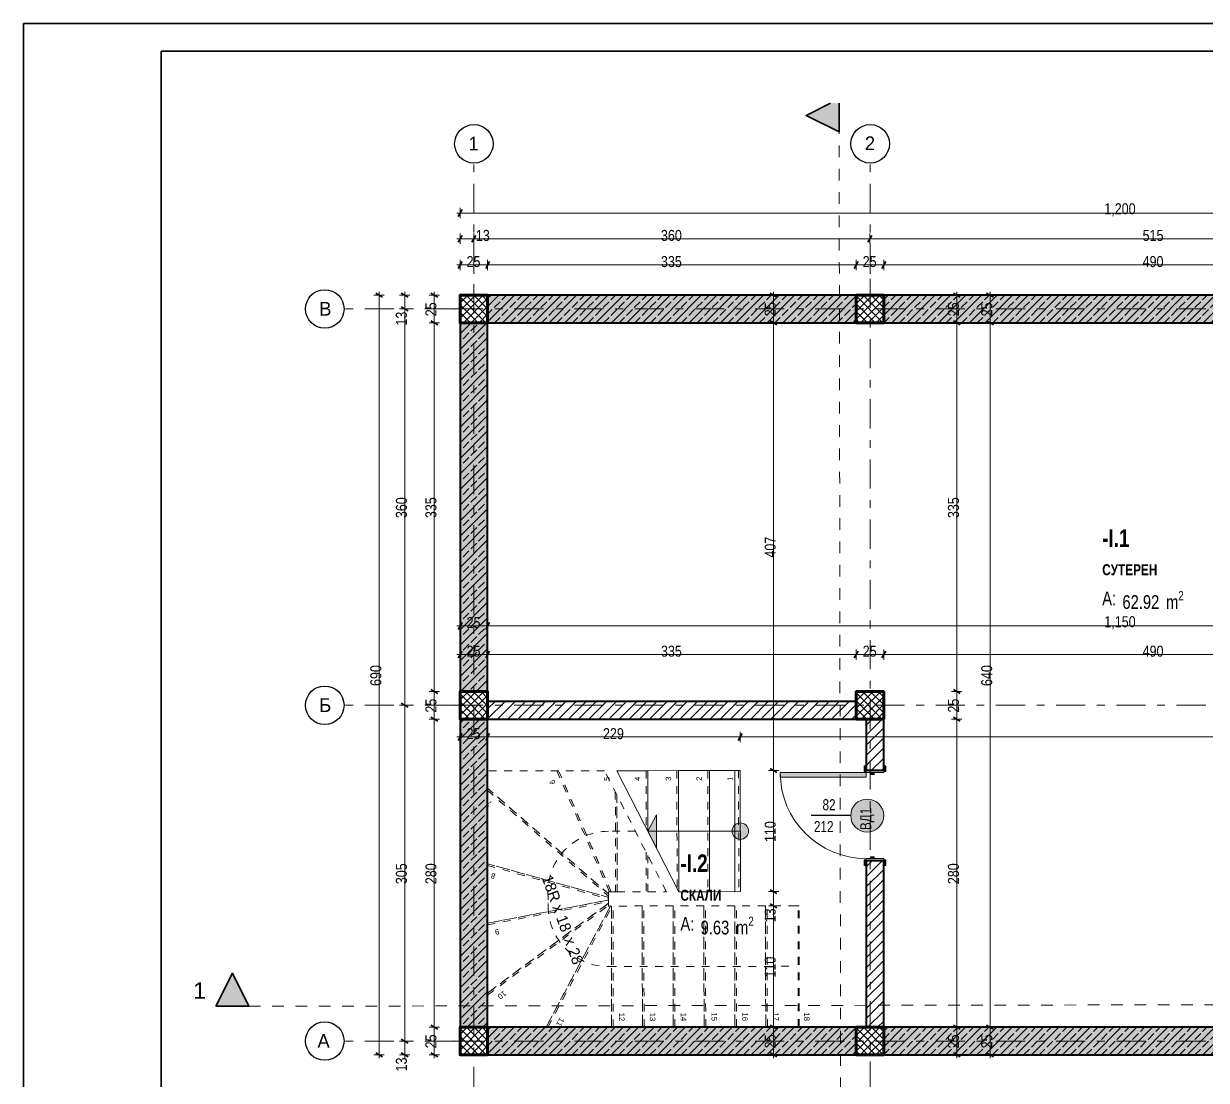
# Model space of a CAD drawing. Header units: millimetres. Extents: x -428 to 1070, y 0 to 420.
# Drawn here: x 0 to 214.8, y 105 to 297 of the extents above; entities that cross this region are included whole.
import ezdxf

# ---------------------------------------------------------------- set-up
doc = ezdxf.new("R2010")
doc.units = ezdxf.units.MM
doc.header["$MEASUREMENT"] = 0
doc.set_wipeout_variables(frame=1)
for name, pattern in [('- Двойно прекъснати линии', [10.936111, 5.291667, -2.116667, 1.411111, -2.116667]), ('- Прекъснати линия', [4.233333, 2.116667, -2.116667]), ('Small Dashed', [2.822222, 1.411111, -1.411111]), ('Wipeout_Contour', [1000, 0, -1000])]:
    doc.linetypes.add(name, pattern=pattern)
for name, color, linetype, lineweight, true_color in [('1', 7, 'Continuous', 13, 0x2b2b2b), ('11', 7, 'Continuous', 18, 0x3b3b3b), ('168', 7, 'Continuous', 15, 0x5e5e5e), ('184', 7, 'Continuous', 0, 0xe8e8e8), ('188', 7, 'Continuous', 0, 0xe8e8e8), ('25', 7, 'Continuous', 35, 0x1b1b1b), ('3', 7, 'Continuous', 18, 0x7c7c7c), ('45', 7, 'Continuous', 35, 0x404040), ('46', 7, 'Continuous', 35, 0x4e4e4e), ('5', 7, 'Continuous', 25, 0x4e4e4e), ('71', 7, 'Continuous', 20, 0x3b3b3b), ('85', 7, 'Continuous', 20, 0x404040), ('89', 7, 'Continuous', 20, 0x111111), ('91', 7, 'Continuous', 13, 0x3b3b3b)]:
    doc.layers.add(name, color=color, linetype=linetype, lineweight=lineweight, true_color=true_color)
for name, color, linetype, lineweight in [('101', 253, 'Continuous', 15), ('18', 9, 'Continuous', 15), ('2', 8, 'Continuous', 15), ('27', 7, 'Continuous', 40), ('41', 7, 'Continuous', 35), ('47', 7, 'Continuous', 60), ('7', 7, 'Continuous', 25)]:
    doc.layers.add(name, color=color, linetype=linetype, lineweight=lineweight)
doc.styles.add('GENERATED_STYLE_3', font='arial.ttf')
doc.styles.add('GENERATED_STYLE_4', font='GOTHIC.TTF')
doc.styles.add('GENERATED_STYLE_5', font='GOTHICB.TTF')
doc.styles.add('GENERATED_STYLE_6', font='GOTHIC.TTF')
pattern_1 = [(45, (-1057.9164, 149.9544), (-1.4142136, 1.4142136), []), (45, (-1058.6235, 150.6615), (-1.4142136, 1.4142136), [1.5, -0.5])]
pattern_2 = [(45, (-1057.9164, 149.9544), (-0.9192388, 0.9192388), [])]
pattern_3 = [(45, (-1057.9164, 149.9544), (-0.7071068, 0.7071068), []), (135, (-1057.9164, 149.9544), (0.7071068, 0.7071068), [])]

msp = doc.modelspace()

# ---------------------------------------------------------------- hatches: boundary and pattern name
at = {"layer": '1', "linetype": 'Continuous', "lineweight": 13}
h = msp.add_hatch(dxfattribs=at)
h.set_pattern_fill('1_СТОМАНОБЕТОН_0001', color=256, style=0, pattern_type=2)
h.set_pattern_definition(pattern_1)
h.paths.add_polyline_path([(151.24, 247.67), (84.29, 247.67), (84.29, 242.67), (151.24, 242.67)])
h = msp.add_hatch(dxfattribs=at)
h.set_pattern_fill('1_СТОМАНОБЕТОН_0001', color=256, style=0, pattern_type=2)
h.set_pattern_definition(pattern_1)
h.paths.add_polyline_path([(156.24, 247.67), (156.24, 242.67), (254.29, 242.67), (254.29, 247.67)])
h = msp.add_hatch(dxfattribs=at)
h.set_pattern_fill('1_СТОМАНОБЕТОН_0001', color=256, style=0, pattern_type=2)
h.set_pattern_definition(pattern_1)
h.paths.add_polyline_path([(79.29, 175.67), (84.29, 175.67), (84.29, 242.67), (79.29, 242.67)])
h = msp.add_hatch(dxfattribs=at)
h.set_pattern_fill('1_СТОМАНОБЕТОН_0001', color=256, style=0, pattern_type=2)
h.set_pattern_definition(pattern_1)
h.paths.add_polyline_path([(84.29, 170.67), (79.29, 170.67), (79.29, 114.67), (84.29, 114.67)])
h = msp.add_hatch(dxfattribs=at)
h.set_pattern_fill('1_СТОМАНОБЕТОН_0001', color=256, style=0, pattern_type=2)
h.set_pattern_definition(pattern_1)
h.paths.add_polyline_path([(84.29, 109.67), (151.24, 109.67), (151.24, 114.67), (84.29, 114.67)])
h = msp.add_hatch(dxfattribs=at)
h.set_pattern_fill('1_СТОМАНОБЕТОН_0001', color=256, style=0, pattern_type=2)
h.set_pattern_definition(pattern_1)
h.paths.add_polyline_path([(156.24, 109.67), (254.29, 109.67), (254.29, 114.67), (156.24, 114.67)])
at = {"layer": '18', "linetype": 'Continuous', "lineweight": 15}
for points in [[(151.24, 247.67), (84.29, 247.67), (84.29, 242.67), (151.24, 242.67)], [(156.24, 247.67), (156.24, 242.67), (254.29, 242.67), (254.29, 247.67)], [(79.29, 175.67), (84.29, 175.67), (84.29, 242.67), (79.29, 242.67)], [(84.29, 170.67), (79.29, 170.67), (79.29, 114.67), (84.29, 114.67)], [(84.29, 109.67), (151.24, 109.67), (151.24, 114.67), (84.29, 114.67)], [(156.24, 109.67), (254.29, 109.67), (254.29, 114.67), (156.24, 114.67)]]:
    msp.add_hatch(color=256, dxfattribs=at).paths.add_polyline_path(points)
at = {"layer": '188', "linetype": 'Continuous', "lineweight": 0}
msp.add_hatch(color=256, dxfattribs=at).paths.add_polyline_path([(153.24, 150.13, 1), (153.24, 156.13, 1)])
at = {"layer": '25', "linetype": 'Continuous', "lineweight": 35}
for points in [[(146.58, 282.56), (142.14, 280.33), (148.14, 277.34), (148.13, 282.56)], [(34.92, 118.48), (40.92, 118.49), (37.91, 124.49)]]:
    msp.add_hatch(color=256, dxfattribs=at).paths.add_polyline_path(points)
at = {"layer": '71', "linetype": 'Continuous', "lineweight": 20}
for points in [[(113.39, 150.29), (114.99, 147.29), (114.98, 153.29)], [(130.19, 151.81, 1), (130.19, 148.81, 1)]]:
    msp.add_hatch(color=256, dxfattribs=at).paths.add_polyline_path(points)

# ---------------------------------------------------------------- linework, layer by layer
at = {"layer": '1', "linetype": '- Двойно прекъснати линии', "lineweight": 13}
for p, q in [((81.79, 251.67), (81.79, 271.67)), ((153.78, 251.67), (153.78, 271.67)), ((78.2, 245.17), (58.2, 245.17)), ((78.2, 173.17), (58.2, 173.17)), ((78.2, 112.17), (58.2, 112.17))]:
    msp.add_line(p, q, dxfattribs=at)
for p in [(81.79, 251.67), (81.79, 251.67), (153.78, 251.67), (153.78, 251.67), (78.2, 245.17), (78.2, 245.17), (78.2, 173.17), (78.2, 173.17), (78.2, 112.17), (78.2, 112.17)]:
    msp.add_point(p, dxfattribs=at)
at = {"layer": '101', "linetype": 'Continuous', "lineweight": 15}
for p, q in [((137.44, 160.13), (137.44, 160.93)), ((153.04, 160.13), (137.44, 160.13))]:
    msp.add_line(p, q, dxfattribs=at)
at = {"layer": '11', "linetype": 'Continuous', "lineweight": 18}
for p, q in [((113.37, 161.29), (107.77, 161.28)), ((119.01, 139.3), (107.77, 161.28)), ((118.97, 161.3), (113.37, 161.29)), ((113.37, 161.29), (113.39, 150.29)), ((113.39, 150.29), (113.37, 161.29)), ((124.57, 161.3), (118.97, 161.3)), ((118.97, 161.3), (119.01, 139.3)), ((119.01, 139.3), (118.97, 161.3)), ((130.17, 161.31), (124.57, 161.3)), ((124.57, 161.3), (124.61, 139.3)), ((124.61, 139.3), (124.57, 161.3)), ((130.21, 139.31), (130.17, 161.31)), ((124.59, 150.3), (113.39, 150.29)), ((130.19, 150.31), (124.59, 150.3)), ((119.01, 139.3), (124.61, 139.3)), ((124.61, 139.3), (130.21, 139.31))]:
    msp.add_line(p, q, dxfattribs=at)
at = {"layer": '11', "linetype": 'Continuous', "lineweight": 18, "flags": 128}
msp.add_lwpolyline([(113.39, 150.29), (114.99, 147.29), (114.98, 153.29)], close=True, dxfattribs=at)
msp.add_lwpolyline([(130.19, 151.81, 1), (130.19, 148.81, 1)], format="xyb", close=True, dxfattribs=at)
at = {"layer": '2', "linetype": 'Continuous', "lineweight": 15, "flags": 128}
msp.add_lwpolyline([(153.24, 150.13, 1), (153.24, 156.13, 1)], format="xyb", close=True, dxfattribs=at)
at = {"layer": '25', "linetype": 'Continuous', "lineweight": 35, "flags": 128}
msp.add_lwpolyline([(148.13, 282.56), (148.14, 277.34), (142.14, 280.33), (146.58, 282.56)], dxfattribs=at)
msp.add_lwpolyline([(34.92, 118.48), (40.92, 118.49), (37.91, 124.49)], close=True, dxfattribs=at)
at = {"layer": '27', "linetype": 'Continuous', "lineweight": 40, "flags": 128}
for points in [[(151.24, 247.67), (84.29, 247.67)], [(254.29, 247.67), (156.24, 247.67)], [(79.29, 242.67), (79.29, 175.67)], [(84.29, 175.67), (84.29, 242.67)], [(84.29, 242.67), (151.24, 242.67)], [(156.24, 242.67), (254.29, 242.67)], [(79.29, 170.67), (79.29, 114.67)], [(84.29, 114.67), (84.29, 170.67)], [(151.24, 114.67), (84.29, 114.67)], [(254.29, 114.67), (156.24, 114.67)], [(84.29, 109.67), (151.24, 109.67)], [(156.24, 109.67), (254.29, 109.67)]]:
    msp.add_lwpolyline(points, dxfattribs=at)
at = {"layer": '41', "color": 7, "linetype": 'Continuous', "lineweight": 35, "flags": 128}
for points in [[(420, 297), (0, 297), (0, 0), (420, 0)], [(415, 292), (25, 292), (25, 5), (415, 5)]]:
    msp.add_lwpolyline(points, close=True, dxfattribs=at)
at = {"layer": '45', "linetype": 'Continuous', "lineweight": 35}
for p, q in [((79.65, 263.22), (78.93, 261.97)), ((79.65, 258.54), (78.93, 257.29)), ((81.43, 257.29), (82.15, 258.54)), ((153.38, 257.29), (154.1, 258.54)), ((79.65, 253.79), (78.93, 252.54)), ((83.93, 252.54), (84.65, 253.79)), ((150.88, 252.54), (151.6, 253.79)), ((155.88, 252.54), (156.6, 253.79)), ((65.21, 247.3), (63.96, 248.03)), ((69.85, 247.3), (68.6, 248.03)), ((75.22, 247.3), (73.97, 248.03)), ((136.85, 247.3), (135.6, 248.03)), ((170.14, 247.3), (168.89, 248.03)), ((176.19, 247.3), (174.94, 248.03)), ((68.6, 245.53), (69.85, 244.8)), ((73.97, 243.03), (75.22, 242.3)), ((135.6, 243.03), (136.85, 242.3)), ((168.89, 243.03), (170.14, 242.3)), ((174.94, 243.03), (176.19, 242.3)), ((79.65, 188.21), (78.93, 186.96)), ((83.93, 186.96), (84.65, 188.21)), ((79.65, 183.01), (78.93, 181.76)), ((83.93, 181.76), (84.65, 183.01)), ((150.88, 181.76), (151.6, 183.01)), ((155.88, 181.76), (156.6, 183.01)), ((73.97, 176.03), (75.22, 175.3)), ((168.89, 176.03), (170.14, 175.3)), ((68.6, 173.53), (69.85, 172.8)), ((73.97, 171.03), (75.22, 170.3)), ((168.89, 171.03), (170.14, 170.3)), ((79.65, 168.03), (78.93, 166.78)), ((83.93, 166.78), (84.65, 168.03)), ((129.81, 166.78), (130.53, 168.03)), ((135.6, 161.67), (136.85, 160.95)), ((135.6, 139.67), (136.85, 138.95)), ((135.6, 137.11), (136.85, 136.38)), ((73.97, 115.03), (75.22, 114.3)), ((135.6, 115.03), (136.85, 114.3)), ((168.89, 115.03), (170.14, 114.3)), ((174.94, 115.03), (176.19, 114.3)), ((68.6, 112.53), (69.85, 111.8)), ((63.96, 110.03), (65.21, 109.3)), ((68.6, 110.03), (69.85, 109.3)), ((73.97, 110.03), (75.22, 109.3)), ((135.6, 110.03), (136.85, 109.3)), ((168.89, 110.03), (170.14, 109.3)), ((174.94, 110.03), (176.19, 109.3))]:
    msp.add_line(p, q, dxfattribs=at)
at = {"layer": '5', "linetype": 'Continuous', "lineweight": 25}
msp.add_line((150.24, 153.13), (143.04, 153.13), dxfattribs=at)
at = {"layer": '7', "linetype": 'Continuous', "lineweight": 25}
for centre in [(81.79, 275.17), (153.78, 275.17), (54.7, 245.17), (54.7, 173.17), (54.7, 112.17)]:
    msp.add_circle(centre, 3.5, dxfattribs=at)
at = {"layer": '85', "linetype": 'Continuous', "lineweight": 20}
for p, q in [((79.29, 262.6), (78.68, 262.6)), ((79.29, 263.54), (79.29, 261.66)), ((319.29, 262.6), (79.29, 262.6)), ((79.29, 257.92), (78.68, 257.92)), ((79.29, 258.85), (79.29, 256.98)), ((81.79, 257.92), (79.29, 257.92)), ((81.79, 258.85), (81.79, 256.98)), ((153.74, 257.92), (81.79, 257.92)), ((153.74, 258.85), (153.74, 256.98)), ((256.79, 257.92), (153.74, 257.92)), ((79.29, 254.1), (79.29, 252.22)), ((84.29, 254.1), (84.29, 252.22)), ((151.24, 254.1), (151.24, 252.22)), ((156.24, 254.1), (156.24, 252.22)), ((79.29, 253.16), (78.68, 253.16)), ((84.29, 253.16), (79.29, 253.16)), ((151.24, 253.16), (84.29, 253.16)), ((156.24, 253.16), (151.24, 253.16)), ((254.29, 253.16), (156.24, 253.16)), ((65.52, 247.67), (63.64, 247.67)), ((64.58, 247.67), (64.58, 248.28)), ((64.58, 109.67), (64.58, 247.67)), ((70.16, 247.67), (68.28, 247.67)), ((69.22, 247.67), (69.22, 248.28)), ((69.22, 245.17), (69.22, 247.67)), ((75.54, 247.67), (73.66, 247.67)), ((74.6, 247.67), (74.6, 248.28)), ((74.6, 242.67), (74.6, 247.67)), ((137.16, 247.67), (135.29, 247.67)), ((136.23, 247.67), (136.23, 248.28)), ((136.23, 242.67), (136.23, 247.67)), ((170.45, 247.67), (168.58, 247.67)), ((169.52, 247.67), (169.52, 248.28)), ((169.52, 242.67), (169.52, 247.67)), ((176.5, 247.67), (174.63, 247.67)), ((175.57, 247.67), (175.57, 248.28)), ((175.57, 242.67), (175.57, 247.67)), ((70.16, 245.17), (68.28, 245.17)), ((69.22, 173.17), (69.22, 245.17)), ((75.54, 242.67), (73.66, 242.67)), ((74.6, 175.67), (74.6, 242.67)), ((137.16, 242.67), (135.29, 242.67)), ((170.45, 242.67), (168.58, 242.67)), ((169.52, 175.67), (169.52, 242.67)), ((176.5, 242.67), (174.63, 242.67)), ((175.57, 114.67), (175.57, 242.67)), ((79.29, 187.58), (78.68, 187.58)), ((79.29, 188.52), (79.29, 186.65)), ((84.29, 187.58), (79.29, 187.58)), ((84.29, 188.52), (84.29, 186.65)), ((314.29, 187.58), (84.29, 187.58)), ((79.29, 183.32), (79.29, 181.45)), ((84.29, 183.32), (84.29, 181.45)), ((151.24, 183.32), (151.24, 181.45)), ((156.24, 183.32), (156.24, 181.45)), ((79.29, 182.39), (78.68, 182.39)), ((84.29, 182.39), (79.29, 182.39)), ((151.24, 182.39), (84.29, 182.39)), ((156.24, 182.39), (151.24, 182.39)), ((254.29, 182.39), (156.24, 182.39)), ((75.54, 175.67), (73.66, 175.67)), ((74.6, 170.67), (74.6, 175.67)), ((170.45, 175.67), (168.58, 175.67)), ((169.52, 170.67), (169.52, 175.67)), ((70.16, 173.17), (68.28, 173.17)), ((69.22, 112.17), (69.22, 173.17)), ((75.54, 170.67), (73.66, 170.67)), ((74.6, 114.67), (74.6, 170.67)), ((170.45, 170.67), (168.58, 170.67)), ((169.52, 114.67), (169.52, 170.67)), ((79.29, 168.35), (79.29, 166.47)), ((84.29, 168.35), (84.29, 166.47)), ((130.17, 168.35), (130.17, 166.47)), ((79.29, 167.41), (78.68, 167.41)), ((84.29, 167.41), (79.29, 167.41)), ((130.17, 167.41), (84.29, 167.41)), ((137.16, 161.31), (135.29, 161.31)), ((136.23, 139.31), (136.23, 161.31)), ((137.16, 139.31), (135.29, 139.31)), ((136.23, 136.74), (136.23, 139.31)), ((137.16, 136.74), (135.29, 136.74)), ((136.23, 114.67), (136.23, 136.74)), ((75.54, 114.67), (73.66, 114.67)), ((74.6, 109.67), (74.6, 114.67)), ((137.16, 114.67), (135.29, 114.67)), ((136.23, 109.67), (136.23, 114.67)), ((170.45, 114.67), (168.58, 114.67)), ((169.52, 109.67), (169.52, 114.67)), ((176.5, 114.67), (174.63, 114.67)), ((175.57, 109.67), (175.57, 114.67)), ((70.16, 112.17), (68.28, 112.17)), ((69.22, 109.67), (69.22, 112.17)), ((65.52, 109.67), (63.64, 109.67)), ((64.58, 109.05), (64.58, 109.67)), ((70.16, 109.67), (68.28, 109.67)), ((69.22, 109.05), (69.22, 109.67)), ((75.54, 109.67), (73.66, 109.67)), ((74.6, 109.05), (74.6, 109.67)), ((137.16, 109.67), (135.29, 109.67)), ((136.23, 109.05), (136.23, 109.67)), ((170.45, 109.67), (168.58, 109.67)), ((169.52, 109.05), (169.52, 109.67)), ((176.5, 109.67), (174.63, 109.67)), ((175.57, 109.05), (175.57, 109.67))]:
    msp.add_line(p, q, dxfattribs=at)
at = {"layer": '89', "linetype": 'Continuous', "lineweight": 20, "flags": 128}
msp.add_lwpolyline([(319.29, 109.67), (319.29, 247.67), (79.29, 247.67), (79.29, 109.67)], close=True, dxfattribs=at)
at = {"layer": '91', "linetype": 'Small Dashed', "lineweight": 13}
for p, q in [((97.19, 161.26), (84.22, 161.24)), ((84.22, 161.24), (84.22, 158.15)), ((96.87, 161.26), (106.4, 139.28)), ((105.53, 161.27), (97.19, 161.26)), ((97.19, 161.26), (106.73, 139.28)), ((106.73, 139.28), (97.19, 161.26)), ((116.76, 139.29), (105.53, 161.27)), ((113.07, 161.29), (113.09, 150.88)), ((118.67, 161.29), (118.7, 139.88)), ((124.27, 161.3), (124.31, 139.3)), ((129.87, 161.31), (129.91, 139.31)), ((84.22, 158.15), (106.25, 138.89)), ((106.25, 138.89), (84.22, 158.15)), ((84.22, 158.15), (84.24, 144.39)), ((84.22, 157.75), (106.25, 138.49)), ((107.48, 157.46), (107.51, 139.28)), ((107.78, 156.87), (107.81, 139.28)), ((107.81, 139.28), (107.78, 156.87)), ((111.14, 150.28), (106.24, 150.28)), ((113.09, 146.47), (113.11, 139.29)), ((84.24, 144.39), (106.25, 138.28)), ((106.25, 138.28), (84.24, 144.39)), ((84.24, 144.39), (84.26, 137.17)), ((84.24, 144.08), (106.25, 137.96)), ((113.4, 145.88), (113.41, 139.29)), ((113.41, 139.29), (113.4, 145.88)), ((84.26, 133.58), (106.25, 137.79)), ((106.25, 137.79), (84.26, 133.58)), ((95.25, 139.26), (95.26, 137.18)), ((106.25, 138.89), (106.25, 139.28)), ((106.25, 139.28), (106.73, 139.28)), ((106.25, 138.28), (106.25, 138.89)), ((106.25, 137.79), (106.25, 138.28)), ((106.26, 137.22), (106.25, 137.79)), ((106.73, 139.28), (107.81, 139.28)), ((107.81, 139.28), (113.41, 139.29)), ((113.41, 139.29), (116.76, 139.29)), ((84.26, 133.27), (106.25, 137.49)), ((84.26, 137.17), (84.26, 133.58)), ((84.28, 120.9), (106.26, 137.22)), ((106.26, 137.22), (84.28, 120.9)), ((84.28, 120.52), (106.26, 136.85)), ((94.9, 114.68), (106.6, 136.7)), ((106.6, 136.7), (94.9, 114.68)), ((95.24, 114.68), (106.94, 136.7)), ((95.26, 137.18), (95.26, 136.68)), ((106.26, 137.2), (106.26, 137.22)), ((106.26, 136.7), (106.26, 137.2)), ((106.6, 136.7), (106.26, 136.7)), ((106.77, 136.7), (106.6, 136.7)), ((112.37, 136.71), (106.77, 136.7)), ((106.8, 114.7), (106.77, 136.7)), ((106.77, 136.7), (106.8, 114.7)), ((107.1, 114.7), (107.07, 136.7)), ((117.97, 136.72), (112.37, 136.71)), ((112.4, 114.71), (112.37, 136.71)), ((112.37, 136.71), (112.4, 114.71)), ((112.7, 114.71), (112.67, 136.71)), ((123.57, 136.73), (117.97, 136.72)), ((118, 114.72), (117.97, 136.72)), ((117.97, 136.72), (118, 114.72)), ((118.3, 114.72), (118.27, 136.72)), ((123.6, 114.73), (123.57, 136.73)), ((123.57, 136.73), (123.6, 114.73)), ((129.17, 136.73), (123.57, 136.73)), ((123.9, 114.73), (123.87, 136.73)), ((134.77, 136.74), (129.17, 136.73)), ((129.2, 114.73), (129.17, 136.73)), ((129.17, 136.73), (129.2, 114.73)), ((129.5, 114.74), (129.47, 136.74)), ((140.37, 136.75), (134.77, 136.74)), ((134.8, 114.74), (134.77, 136.74)), ((134.77, 136.74), (134.8, 114.74)), ((135.1, 114.74), (135.07, 136.74)), ((140.87, 136.75), (140.37, 136.75)), ((140.7, 114.75), (140.67, 136.75)), ((140.9, 114.75), (140.87, 136.75)), ((84.26, 133.58), (84.28, 120.9)), ((106.27, 125.7), (134.79, 125.74)), ((134.79, 125.74), (140.39, 125.75)), ((84.28, 120.9), (84.29, 114.67)), ((84.29, 114.67), (94.9, 114.68)), ((94.9, 114.68), (106.8, 114.7)), ((106.8, 114.7), (112.4, 114.71)), ((112.4, 114.71), (118, 114.72)), ((118, 114.72), (123.6, 114.73)), ((123.6, 114.73), (129.2, 114.73)), ((129.2, 114.73), (134.8, 114.74)), ((134.8, 114.74), (140.4, 114.75)), ((140.4, 114.75), (140.9, 114.75))]:
    msp.add_line(p, q, dxfattribs=at)
at = {"layer": '91', "linetype": 'Continuous', "lineweight": 13}
for p, q in [((129.17, 161.31), (107.77, 161.28)), ((129.21, 139.31), (129.17, 161.31)), ((119.01, 139.3), (129.21, 139.31))]:
    msp.add_line(p, q, dxfattribs=at)
at = {"layer": '91', "linetype": 'Small Dashed', "lineweight": 13}
for centre, start, end in [((106.25, 139.28), 90.0882, 180.0882), ((106.26, 136.7), 180.0882, 270.0882)]:
    msp.add_arc(centre, 11, start, end, dxfattribs=at)

# ---------------------------------------------------------------- texts
at = {"layer": '1', "linetype": 'Continuous', "lineweight": 13, "attachment_point": 1}
for s, insert, char_height, style in [('\\A1;{\\pql;\\pt0;\\fCentury Gothic|b0|i0|c0|p34;1}', (80.81, 276.46), 2.5, 'GENERATED_STYLE_6'), ('\\A1;{\\pql;\\pt0;\\fCentury Gothic|b0|i0|c0|p34;2}', (152.81, 276.52), 2.5, 'GENERATED_STYLE_6'), ('\\A1;{\\pql;\\pt0;\\fCentury Gothic|b0|i0|c0|p34;В}', (53.69, 246.45), 2.5, 'GENERATED_STYLE_6'), ('\\A1;{\\W0.800000x;\\pql;\\pt0;\\fCentury Gothic|b1|i0|c204|p34;-I.1}', (195.93, 205.13), 3.2, 'GENERATED_STYLE_5'), ('\\A1;{\\W0.800000x;\\pql;\\pt0;\\fCentury Gothic|b0|i0|c204|p34;A: }', (195.93, 193.84), 2.5, 'GENERATED_STYLE_4'), ('\\A1;{\\W0.800000x;\\pql;\\pt0,1;\\fCentury Gothic|b0|i0|c204|p34;62.92\\fCentury Gothic|b0|i0|c204|p34;\\A1{\\H.66x;\\S^  ;}\\fCentury Gothic|b0|i0|c204|p34; m\\fCentury Gothic|b0|i0|c204|p34;\\A1{\\H.66x;\\S2^  ;}}', (199.6, 193.9), 2.5, 'GENERATED_STYLE_4'), ('\\A1;{\\pql;\\pt0;\\fCentury Gothic|b0|i0|c0|p34;Б}', (53.69, 174.45), 2.5, 'GENERATED_STYLE_6'), ('\\A1;{\\W0.800000x;\\pql;\\pt0;\\fCentury Gothic|b1|i0|c204|p34;-I.2}', (119.31, 146.08), 3.2, 'GENERATED_STYLE_5'), ('\\A1;{\\W0.800000x;\\pql;\\pt0;\\fCentury Gothic|b0|i0|c204|p34;A: }', (119.31, 134.71), 2.5, 'GENERATED_STYLE_4'), ('\\A1;{\\W0.800000x;\\pql;\\pt0,1;\\fCentury Gothic|b0|i0|c204|p34;9.63\\fCentury Gothic|b0|i0|c204|p34;\\A1{\\H.66x;\\S^  ;}\\fCentury Gothic|b0|i0|c204|p34; m\\fCentury Gothic|b0|i0|c204|p34;\\A1{\\H.66x;\\S2^  ;}}', (122.98, 134.77), 2.5, 'GENERATED_STYLE_4'), ('\\A1;{\\pql;\\pt0;\\fCentury Gothic|b0|i0|c0|p34;А}', (53.37, 113.45), 2.5, 'GENERATED_STYLE_6')]:
    msp.add_mtext(s, dxfattribs=dict(at, insert=insert, char_height=char_height, style=style))
at = {"layer": '25', "linetype": 'Continuous', "lineweight": 35, "insert": (33.12, 119.85), "char_height": 3, "attachment_point": 9, "rotation": 0.0882, "style": 'GENERATED_STYLE_3'}
msp.add_mtext('\\A1;{\\pqr;\\pt0;\\fArial|b0|i0|c0|p34;1}', dxfattribs=at)
at = {"layer": '46', "linetype": 'Continuous', "lineweight": 35, "char_height": 2}
for s, insert, attachment_point, style in [('\\A1;{\\W0.850000x;\\pql;\\fCentury Gothic|b0|i0|c0|p34;1,200}', (196.31, 262), 7, 'GENERATED_STYLE_6'), ('\\A1;{\\W0.850000x;\\pql;\\fCentury Gothic|b0|i0|c0|p34;13}', (82.15, 257.5), 7, 'GENERATED_STYLE_6'), ('\\A1;{\\W0.850000x;\\pql;\\fCentury Gothic|b0|i0|c0|p34;360}', (115.77, 257.5), 7, 'GENERATED_STYLE_6'), ('\\A1;{\\W0.850000x;\\pql;\\fCentury Gothic|b0|i0|c0|p34;515}', (203.27, 257.5), 7, 'GENERATED_STYLE_6'), ('\\A1;{\\W0.850000x;\\pql;\\fCentury Gothic|b0|i0|c0|p34;25}', (80.46, 252.75), 7, 'GENERATED_STYLE_6'), ('\\A1;{\\W0.850000x;\\pql;\\fCentury Gothic|b0|i0|c0|p34;335}', (115.77, 252.75), 7, 'GENERATED_STYLE_6'), ('\\A1;{\\W0.850000x;\\pql;\\fCentury Gothic|b0|i0|c0|p34;25}', (152.42, 252.75), 7, 'GENERATED_STYLE_6'), ('\\A1;{\\W0.850000x;\\pql;\\fCentury Gothic|b0|i0|c0|p34;490}', (203.27, 252.75), 7, 'GENERATED_STYLE_6'), ('\\A1;{\\W0.800000x;\\pql;\\pt0;\\fCentury Gothic|b1|i0|c204|p34;СУТЕРЕН}', (195.93, 198.8), 1, 'GENERATED_STYLE_5'), ('\\A1;{\\W0.850000x;\\pql;\\fCentury Gothic|b0|i0|c0|p34;25}', (80.46, 187.17), 7, 'GENERATED_STYLE_6'), ('\\A1;{\\W0.850000x;\\pql;\\fCentury Gothic|b0|i0|c0|p34;1,150}', (196.31, 186.98), 7, 'GENERATED_STYLE_6'), ('\\A1;{\\W0.850000x;\\pql;\\fCentury Gothic|b0|i0|c0|p34;25}', (80.46, 181.97), 7, 'GENERATED_STYLE_6'), ('\\A1;{\\W0.850000x;\\pql;\\fCentury Gothic|b0|i0|c0|p34;335}', (115.77, 181.97), 7, 'GENERATED_STYLE_6'), ('\\A1;{\\W0.850000x;\\pql;\\fCentury Gothic|b0|i0|c0|p34;25}', (152.42, 181.97), 7, 'GENERATED_STYLE_6'), ('\\A1;{\\W0.850000x;\\pql;\\fCentury Gothic|b0|i0|c0|p34;490}', (203.27, 181.97), 7, 'GENERATED_STYLE_6'), ('\\A1;{\\W0.850000x;\\pql;\\fCentury Gothic|b0|i0|c0|p34;25}', (80.46, 166.99), 7, 'GENERATED_STYLE_6'), ('\\A1;{\\W0.850000x;\\pql;\\fCentury Gothic|b0|i0|c0|p34;229}', (105.24, 166.99), 7, 'GENERATED_STYLE_6'), ('\\A1;{\\W0.800000x;\\pql;\\pt0;\\fCentury Gothic|b1|i0|c204|p34;СКАЛИ}', (119.31, 139.66), 1, 'GENERATED_STYLE_5')]:
    msp.add_mtext(s, dxfattribs=dict(at, insert=insert, attachment_point=attachment_point, style=style))
at = {"layer": '46', "linetype": 'Continuous', "lineweight": 35, "char_height": 2, "attachment_point": 7, "rotation": 90, "style": 'GENERATED_STYLE_6'}
for s, insert in [('\\A1;{\\W0.850000x;\\pql;\\fCentury Gothic|b0|i0|c0|p34;25}', (75.01, 243.84)), ('\\A1;{\\W0.850000x;\\pql;\\fCentury Gothic|b0|i0|c0|p34;25}', (136.64, 243.84)), ('\\A1;{\\W0.850000x;\\pql;\\fCentury Gothic|b0|i0|c0|p34;25}', (169.93, 243.84)), ('\\A1;{\\W0.850000x;\\pql;\\fCentury Gothic|b0|i0|c0|p34;25}', (175.98, 243.84)), ('\\A1;{\\W0.850000x;\\pql;\\fCentury Gothic|b0|i0|c0|p34;13}', (69.64, 242.15)), ('\\A1;{\\W0.850000x;\\pql;\\fCentury Gothic|b0|i0|c0|p34;360}', (69.64, 207.17)), ('\\A1;{\\W0.850000x;\\pql;\\fCentury Gothic|b0|i0|c0|p34;335}', (75.01, 207.17)), ('\\A1;{\\W0.850000x;\\pql;\\fCentury Gothic|b0|i0|c0|p34;335}', (169.93, 207.17)), ('\\A1;{\\W0.850000x;\\pql;\\fCentury Gothic|b0|i0|c0|p34;407}', (136.64, 200)), ('\\A1;{\\W0.850000x;\\pql;\\fCentury Gothic|b0|i0|c0|p34;690}', (65, 176.67)), ('\\A1;{\\W0.850000x;\\pql;\\fCentury Gothic|b0|i0|c0|p34;640}', (175.98, 176.67)), ('\\A1;{\\W0.850000x;\\pql;\\fCentury Gothic|b0|i0|c0|p34;25}', (75.01, 171.84)), ('\\A1;{\\W0.850000x;\\pql;\\fCentury Gothic|b0|i0|c0|p34;25}', (169.93, 171.84)), ('\\A1;{\\W0.850000x;\\pql;\\fCentury Gothic|b0|i0|c0|p34;110}', (136.64, 148.32)), ('\\A1;{\\W0.850000x;\\pql;\\fCentury Gothic|b0|i0|c0|p34;305}', (69.64, 140.67)), ('\\A1;{\\W0.850000x;\\pql;\\fCentury Gothic|b0|i0|c0|p34;280}', (75.01, 140.67)), ('\\A1;{\\W0.850000x;\\pql;\\fCentury Gothic|b0|i0|c0|p34;280}', (169.93, 140.67)), ('\\A1;{\\W0.850000x;\\pql;\\fCentury Gothic|b0|i0|c0|p34;13}', (136.64, 133.73)), ('\\A1;{\\W0.850000x;\\pql;\\fCentury Gothic|b0|i0|c0|p34;110}', (136.64, 123.71)), ('\\A1;{\\W0.850000x;\\pql;\\fCentury Gothic|b0|i0|c0|p34;25}', (75.01, 110.84)), ('\\A1;{\\W0.850000x;\\pql;\\fCentury Gothic|b0|i0|c0|p34;25}', (136.64, 110.84)), ('\\A1;{\\W0.850000x;\\pql;\\fCentury Gothic|b0|i0|c0|p34;25}', (169.93, 110.84)), ('\\A1;{\\W0.850000x;\\pql;\\fCentury Gothic|b0|i0|c0|p34;25}', (175.98, 110.84)), ('\\A1;{\\W0.850000x;\\pql;\\fCentury Gothic|b0|i0|c0|p34;13}', (69.64, 106.65))]:
    msp.add_mtext(s, dxfattribs=dict(at, insert=insert))
at = {"layer": '7', "linetype": 'Continuous', "lineweight": 25, "char_height": 2, "attachment_point": 7, "style": 'GENERATED_STYLE_4'}
for s, insert in [('\\A1;{\\W0.800000x;\\pql;\\pt1;\\fCentury Gothic|b0|i0|c204|p34;82}', (145.12, 154.08)), ('\\A1;{\\W0.800000x;\\pql;\\pt1;\\fCentury Gothic|b0|i0|c204|p34;212}', (143.56, 150.13))]:
    msp.add_mtext(s, dxfattribs=dict(at, insert=insert))
at = {"layer": '7', "linetype": 'Continuous', "lineweight": 25, "insert": (154.55, 150.49), "char_height": 2, "attachment_point": 7, "rotation": 90, "style": 'GENERATED_STYLE_4'}
msp.add_mtext('\\A1;{\\W0.800000x;\\pql;\\pt1;\\fCentury Gothic|b0|i0|c204|p34;ВД1}', dxfattribs=at)
at = {"layer": '71', "linetype": 'Continuous', "lineweight": 20}
for s, insert, char_height, attachment_point, rotation, style in [('\\A1;{\\pql;\\fArial|b0|i0|c0|p34;6}', (96.22, 158.85), 1, 4, 113.4469, 'GENERATED_STYLE_3'), ('\\A1;{\\pql;\\fArial|b0|i0|c0|p34;5}', (105.93, 159.42), 1, 4, 90.0882, 'GENERATED_STYLE_3'), ('\\A1;{\\pql;\\fArial|b0|i0|c0|p34;4}', (111.52, 159.43), 1, 4, 90.0882, 'GENERATED_STYLE_3'), ('\\A1;{\\pql;\\fArial|b0|i0|c0|p34;3}', (117.13, 159.43), 1, 4, 90.0882, 'GENERATED_STYLE_3'), ('\\A1;{\\pql;\\fArial|b0|i0|c0|p34;2}', (122.72, 159.44), 1, 4, 90.0882, 'GENERATED_STYLE_3'), ('\\A1;{\\pql;\\fArial|b0|i0|c0|p34;1}', (128.32, 159.45), 1, 4, 90.0882, 'GENERATED_STYLE_3'), ('\\A1;{\\pql;\\fArial|b0|i0|c0|p34;7}', (84.87, 155.12), 1, 4, 138.8385, 'GENERATED_STYLE_3'), ('\\A1;{\\pql;\\fArial|b0|i0|c0|p34;8}', (85.66, 142.07), 1, 4, 164.4829, 'GENERATED_STYLE_3'), ('\\A1;{\\pqc;\\pt0,71;\\fCentury Gothic|b0|i0|c0|p34;18R x \\fCentury Gothic|b0|i0|c0|p34;18\\fCentury Gothic|b0|i0|c0|p34;\\A1{\\H.66x;\\S^  ;}\\fCentury Gothic|b0|i0|c0|p34;\\fCentury Gothic|b0|i0|c0|p34; x \\fCentury Gothic|b0|i0|c0|p34;28\\fCentury Gothic|b0|i0|c0|p34;\\A1{\\H.66x;\\S^  ;}\\fCentury Gothic|b0|i0|c0|p34;\\fCentury Gothic|b0|i0|c0|p34;\\fCentury Gothic|b0|i0|c0|p34;\\fCentury Gothic|b0|i0|c0|p34;\\A1{\\H.66x;\\S^  ;}\\fCentury Gothic|b0|i0|c0|p34;}', (96.58, 133.21), 2, 8, 289.838, 'GENERATED_STYLE_6'), ('\\A1;{\\pqc;\\pt0,71;\\fCentury Gothic|b0|i0|c0|p34;\\fCentury Gothic|b0|i0|c0|p34;\\fCentury Gothic|b0|i0|c0|p34;\\A1{\\H.66x;\\S^  ;}\\fCentury Gothic|b0|i0|c0|p34;\\fCentury Gothic|b0|i0|c0|p34;\\fCentury Gothic|b0|i0|c0|p34;\\fCentury Gothic|b0|i0|c0|p34;\\A1{\\H.66x;\\S^  ;}\\fCentury Gothic|b0|i0|c0|p34;\\fCentury Gothic|b0|i0|c0|p34;\\fCentury Gothic|b0|i0|c0|p34;\\fCentury Gothic|b0|i0|c0|p34;\\A1{\\H.66x;\\S^  ;}\\fCentury Gothic|b0|i0|c0|p34;}', (95.91, 132.97), 2, 2, 289.838, 'GENERATED_STYLE_6'), ('\\A1;{\\pql;\\fArial|b0|i0|c0|p34;9}', (86.4, 132.1), 1, 4, 190.8494, 'GENERATED_STYLE_3'), ('\\A1;{\\pql;\\fArial|b0|i0|c0|p34;10}', (87.52, 121), 1, 4, 216.6122, 'GENERATED_STYLE_3'), ('\\A1;{\\pql;\\fArial|b0|i0|c0|p34;11}', (97.86, 116.3), 1, 4, 242.0024, 'GENERATED_STYLE_3'), ('\\A1;{\\pql;\\fArial|b0|i0|c0|p34;12}', (108.66, 117.32), 1, 4, 270.0882, 'GENERATED_STYLE_3'), ('\\A1;{\\pql;\\fArial|b0|i0|c0|p34;13}', (114.25, 117.33), 1, 4, 270.0882, 'GENERATED_STYLE_3'), ('\\A1;{\\pql;\\fArial|b0|i0|c0|p34;14}', (119.86, 117.34), 1, 4, 270.0882, 'GENERATED_STYLE_3'), ('\\A1;{\\pql;\\fArial|b0|i0|c0|p34;15}', (125.45, 117.35), 1, 4, 270.0882, 'GENERATED_STYLE_3'), ('\\A1;{\\pql;\\fArial|b0|i0|c0|p34;16}', (131.05, 117.36), 1, 4, 270.0882, 'GENERATED_STYLE_3'), ('\\A1;{\\pql;\\fArial|b0|i0|c0|p34;17}', (136.66, 117.36), 1, 4, 270.0882, 'GENERATED_STYLE_3'), ('\\A1;{\\pql;\\fArial|b0|i0|c0|p34;18}', (142.25, 117.37), 1, 4, 270.0882, 'GENERATED_STYLE_3')]:
    msp.add_mtext(s, dxfattribs=dict(at, insert=insert, char_height=char_height, attachment_point=attachment_point, rotation=rotation, style=style))

# ---------------------------------------------------------------- next in the draw order: wipeouts: each hides what was drawn before it
at = {"linetype": 'Wipeout_Contour', "lineweight": 0, "ltscale": 1033.833848}
msp.add_wipeout([(84.29, 242.67), (84.29, 247.67), (79.29, 247.67), (79.29, 242.67)], dxfattribs=at)
at = {"linetype": 'Wipeout_Contour', "lineweight": 0, "ltscale": 1157.567226}
msp.add_wipeout([(156.24, 242.67), (156.24, 247.67), (151.24, 247.67), (151.24, 242.67)], dxfattribs=at)
at = {"linetype": 'Wipeout_Contour', "lineweight": 0, "ltscale": 841.896166}
msp.add_wipeout([(84.29, 170.67), (151.24, 170.67), (151.24, 173.87), (84.29, 173.87)], dxfattribs=at)
at = {"linetype": 'Wipeout_Contour', "lineweight": 0, "ltscale": 907.559808}
msp.add_wipeout([(156.24, 170.67), (153.04, 170.67), (153.04, 161.33), (156.24, 161.33)], dxfattribs=at)
at = {"linetype": 'Wipeout_Contour', "lineweight": 0, "ltscale": 808.853828}
msp.add_wipeout([(153.04, 114.67), (156.24, 114.67), (156.24, 144.93), (153.04, 144.93)], dxfattribs=at)
at = {"linetype": 'Wipeout_Contour', "lineweight": 0, "ltscale": 555.335265}
msp.add_wipeout([(84.29, 109.67), (84.29, 114.67), (79.29, 114.67), (79.29, 109.67)], dxfattribs=at)

# ---------------------------------------------------------------- next in the draw order: hatches: boundary and pattern name
at = {"layer": '1', "linetype": 'Continuous', "lineweight": 13}
h = msp.add_hatch(dxfattribs=at)
h.set_pattern_fill('1_БЕТОН_СГЛОБЯЕМИ_ЕЛЕМЕН_E7', color=256, style=0, pattern_type=2)
h.set_pattern_definition(pattern_3)
h.paths.add_polyline_path([(84.29, 242.67), (84.29, 247.67), (79.29, 247.67), (79.29, 242.67)])
h = msp.add_hatch(dxfattribs=at)
h.set_pattern_fill('1_БЕТОН_СГЛОБЯЕМИ_ЕЛЕМЕН_E7', color=256, style=0, pattern_type=2)
h.set_pattern_definition(pattern_3)
h.paths.add_polyline_path([(156.24, 242.67), (156.24, 247.67), (151.24, 247.67), (151.24, 242.67)])
h = msp.add_hatch(dxfattribs=at)
h.set_pattern_fill('1_БЕТОН_СГЛОБЯЕМИ_ЕЛЕМЕН_E7', color=256, style=0, pattern_type=2)
h.set_pattern_definition(pattern_3)
h.paths.add_polyline_path([(84.29, 109.67), (84.29, 114.67), (79.29, 114.67), (79.29, 109.67)])
at = {"layer": '168', "linetype": 'Continuous', "lineweight": 15}
h = msp.add_hatch(dxfattribs=at)
h.set_pattern_fill('COMMON_BRICK_0001', color=256, style=0, pattern_type=2)
h.set_pattern_definition(pattern_2)
h.paths.add_polyline_path([(84.29, 170.67), (151.24, 170.67), (151.24, 173.87), (84.29, 173.87)])
h = msp.add_hatch(dxfattribs=at)
h.set_pattern_fill('COMMON_BRICK_0001', color=256, style=0, pattern_type=2)
h.set_pattern_definition(pattern_2)
h.paths.add_polyline_path([(156.24, 170.67), (153.04, 170.67), (153.04, 161.33), (156.24, 161.33)])
h = msp.add_hatch(dxfattribs=at)
h.set_pattern_fill('COMMON_BRICK_0001', color=256, style=0, pattern_type=2)
h.set_pattern_definition(pattern_2)
h.paths.add_polyline_path([(153.04, 114.67), (156.24, 114.67), (156.24, 144.93), (153.04, 144.93)])
at = {"layer": '184', "linetype": 'Continuous', "lineweight": 0}
for points in [[(153.04, 161.17), (153.04, 162.17), (152.66, 162.17), (152.66, 161.17)], [(156.24, 161.33), (153.04, 161.33), (153.04, 160.93), (156.24, 160.93)], [(156.62, 161.17), (156.62, 162.17), (156.24, 162.17), (156.24, 161.17)], [(137.44, 160.93), (137.44, 160.13), (153.04, 160.13), (153.04, 160.93)], [(153.84, 160.93), (153.84, 160.61), (154.48, 160.61), (154.48, 160.93)], [(152.66, 145.09), (152.66, 144.09), (153.04, 144.09), (153.04, 145.09)], [(156.24, 145.33), (153.04, 145.33), (153.04, 144.93), (156.24, 144.93)], [(154.48, 145.33), (154.48, 145.65), (153.84, 145.65), (153.84, 145.33)], [(156.24, 145.09), (156.24, 144.09), (156.62, 144.09), (156.62, 145.09)]]:
    msp.add_hatch(color=256, dxfattribs=at).paths.add_polyline_path(points)

# ---------------------------------------------------------------- next in the draw order: linework, layer by layer
at = {"layer": '1', "linetype": '- Двойно прекъснати линии', "lineweight": 13}
msp.add_line((78.2, 245.17), (356.05, 245.17), dxfattribs=at)
at = {"layer": '101', "linetype": 'Continuous', "lineweight": 15}
for p, q in [((156.24, 161.33), (153.04, 161.33)), ((153.04, 161.33), (153.04, 160.93)), ((156.24, 160.93), (156.24, 161.33)), ((137.44, 160.93), (153.04, 160.93)), ((153.04, 160.93), (156.24, 160.93)), ((153.04, 160.93), (153.04, 160.13)), ((153.84, 160.93), (153.84, 160.61)), ((154.48, 160.93), (153.84, 160.93)), ((153.84, 160.61), (154.48, 160.61)), ((154.48, 160.61), (154.48, 160.93)), ((156.24, 145.33), (153.04, 145.33)), ((153.04, 145.33), (153.04, 144.93)), ((153.04, 144.93), (156.24, 144.93)), ((154.48, 145.65), (153.84, 145.65)), ((153.84, 145.65), (153.84, 145.33)), ((153.84, 145.33), (154.48, 145.33)), ((154.48, 145.33), (154.48, 145.65)), ((156.24, 144.93), (156.24, 145.33))]:
    msp.add_line(p, q, dxfattribs=at)
msp.add_arc((153.04, 160.93), 15.6, 180, 270, dxfattribs=at)
at = {"layer": '27', "linetype": 'Continuous', "lineweight": 40}
for p, q in [((153.04, 161.33), (153.04, 162.17)), ((153.04, 161.33), (153.04, 162.17)), ((153.04, 161.33), (153.04, 162.17)), ((156.24, 161.33), (153.04, 161.33)), ((156.24, 161.33), (153.04, 161.33)), ((156.24, 161.33), (153.04, 161.33)), ((156.24, 161.33), (156.24, 162.17)), ((156.24, 161.33), (156.24, 162.17)), ((156.24, 161.33), (156.24, 162.17)), ((153.04, 144.93), (153.04, 144.09)), ((156.24, 144.93), (153.04, 144.93)), ((156.24, 144.93), (153.04, 144.93)), ((156.24, 144.93), (153.04, 144.93)), ((153.04, 144.93), (153.04, 144.09)), ((153.04, 144.93), (153.04, 144.09)), ((156.24, 144.93), (156.24, 144.09)), ((156.24, 144.93), (156.24, 144.09)), ((156.24, 144.93), (156.24, 144.09))]:
    msp.add_line(p, q, dxfattribs=at)
at = {"layer": '27', "linetype": 'Continuous', "lineweight": 40, "flags": 128}
for points in [[(151.24, 173.87), (84.29, 173.87)], [(84.29, 170.67), (151.24, 170.67)], [(153.04, 170.67), (153.04, 161.33)], [(156.24, 161.33), (156.24, 170.67)], [(153.04, 144.93), (153.04, 114.67)], [(156.24, 114.67), (156.24, 144.93)]]:
    msp.add_lwpolyline(points, dxfattribs=at)
at = {"layer": '3', "linetype": 'Continuous', "lineweight": 18}
for p, q in [((153.04, 162.17), (152.66, 162.17)), ((152.66, 162.17), (152.66, 161.17)), ((152.66, 161.17), (153.04, 161.17)), ((153.04, 161.17), (153.04, 162.17)), ((156.62, 162.17), (156.24, 162.17)), ((156.24, 162.17), (156.24, 161.17)), ((156.24, 161.17), (156.62, 161.17)), ((156.62, 161.17), (156.62, 162.17)), ((152.66, 145.09), (152.66, 144.09)), ((153.04, 145.09), (152.66, 145.09)), ((152.66, 144.09), (153.04, 144.09)), ((153.04, 144.09), (153.04, 145.09)), ((156.24, 145.09), (156.24, 144.09)), ((156.62, 145.09), (156.24, 145.09)), ((156.24, 144.09), (156.62, 144.09)), ((156.62, 144.09), (156.62, 145.09))]:
    msp.add_line(p, q, dxfattribs=at)
at = {"layer": '47', "linetype": 'Continuous', "lineweight": 60, "flags": 128}
for points in [[(84.29, 242.67), (84.29, 247.67), (79.29, 247.67), (79.29, 242.67)], [(156.24, 242.67), (156.24, 247.67), (151.24, 247.67), (151.24, 242.67)], [(84.29, 109.67), (84.29, 114.67), (79.29, 114.67), (79.29, 109.67)]]:
    msp.add_lwpolyline(points, close=True, dxfattribs=at)
at = {"layer": '85', "linetype": '- Прекъснати линия', "lineweight": 20}
for p, q in [((148.44, 82.25), (148.14, 277.34)), ((40.92, 118.49), (384.99, 119.02))]:
    msp.add_line(p, q, dxfattribs=at)
at = {"layer": '85', "linetype": 'Continuous', "lineweight": 20}
for p, q in [((136.23, 161.31), (136.23, 242.67)), ((314.29, 167.41), (130.17, 167.41))]:
    msp.add_line(p, q, dxfattribs=at)

# ---------------------------------------------------------------- next in the draw order: wipeouts: each hides what was drawn before it
at = {"linetype": 'Wipeout_Contour', "lineweight": 0, "ltscale": 766.086055}
msp.add_wipeout([(84.29, 170.67), (84.29, 175.67), (79.29, 175.67), (79.29, 170.67)], dxfattribs=at)
at = {"linetype": 'Wipeout_Contour', "lineweight": 0, "ltscale": 926.304736}
msp.add_wipeout([(156.24, 170.67), (156.24, 175.67), (151.24, 175.67), (151.24, 170.67)], dxfattribs=at)
at = {"linetype": 'Wipeout_Contour', "lineweight": 0, "ltscale": 761.287531}
msp.add_wipeout([(156.24, 109.67), (156.24, 114.67), (151.24, 114.67), (151.24, 109.67)], dxfattribs=at)

# ---------------------------------------------------------------- next in the draw order: hatches: boundary and pattern name
at = {"layer": '1', "linetype": 'Continuous', "lineweight": 13}
h = msp.add_hatch(dxfattribs=at)
h.set_pattern_fill('1_БЕТОН_СГЛОБЯЕМИ_ЕЛЕМЕН_E7', color=256, style=0, pattern_type=2)
h.set_pattern_definition(pattern_3)
h.paths.add_polyline_path([(84.29, 170.67), (84.29, 175.67), (79.29, 175.67), (79.29, 170.67)])
h = msp.add_hatch(dxfattribs=at)
h.set_pattern_fill('1_БЕТОН_СГЛОБЯЕМИ_ЕЛЕМЕН_E7', color=256, style=0, pattern_type=2)
h.set_pattern_definition(pattern_3)
h.paths.add_polyline_path([(156.24, 170.67), (156.24, 175.67), (151.24, 175.67), (151.24, 170.67)])
h = msp.add_hatch(dxfattribs=at)
h.set_pattern_fill('1_БЕТОН_СГЛОБЯЕМИ_ЕЛЕМЕН_E7', color=256, style=0, pattern_type=2)
h.set_pattern_definition(pattern_3)
h.paths.add_polyline_path([(156.24, 109.67), (156.24, 114.67), (151.24, 114.67), (151.24, 109.67)])

# ---------------------------------------------------------------- next in the draw order: linework, layer by layer
at = {"layer": '1', "linetype": '- Двойно прекъснати линии', "lineweight": 13}
for p, q in [((81.79, 102.19), (81.79, 251.67)), ((153.78, 103.18), (153.78, 251.67)), ((78.2, 173.17), (356.05, 173.17)), ((78.2, 112.17), (356.05, 112.17))]:
    msp.add_line(p, q, dxfattribs=at)
at = {"layer": '47', "linetype": 'Continuous', "lineweight": 60, "flags": 128}
for points in [[(84.29, 170.67), (84.29, 175.67), (79.29, 175.67), (79.29, 170.67)], [(156.24, 170.67), (156.24, 175.67), (151.24, 175.67), (151.24, 170.67)], [(156.24, 109.67), (156.24, 114.67), (151.24, 114.67), (151.24, 109.67)]]:
    msp.add_lwpolyline(points, close=True, dxfattribs=at)

doc.saveas('drawing.dxf')
